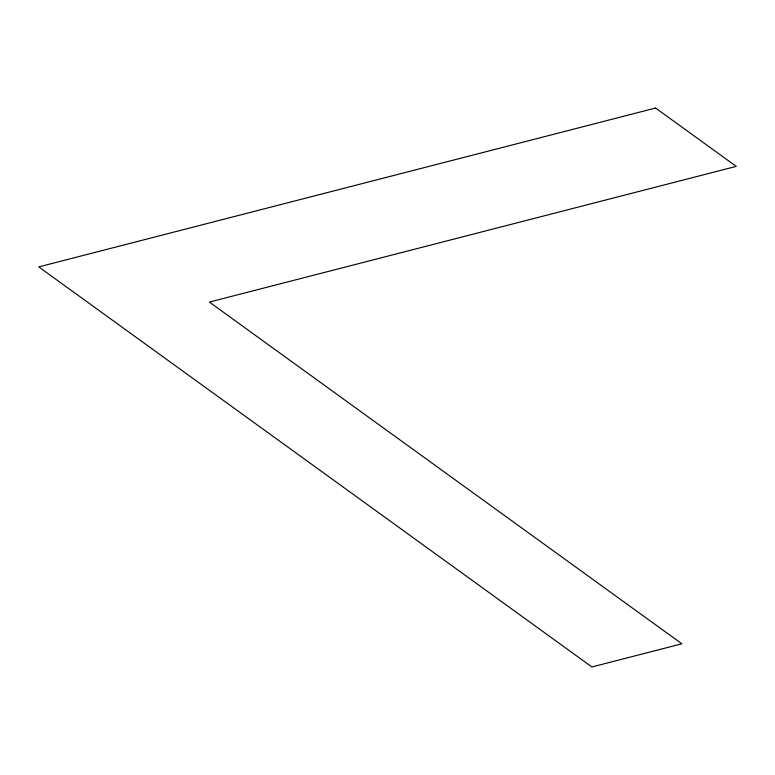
<?xml version="1.0" encoding="UTF-8"?>
<svg xmlns="http://www.w3.org/2000/svg" width="775" height="775" viewBox="0 0 775 775"><rect width="100%" height="100%" fill="white"/><g stroke="black" fill="none" stroke-linecap="round" stroke-linejoin="round"><path stroke-width="1.16" d="M655.582 108.035L38.75 266.9L591.916 666.965L681.874 643.792L209.376 302.076L736.25 166.383L655.582 108.035"/></g></svg>
